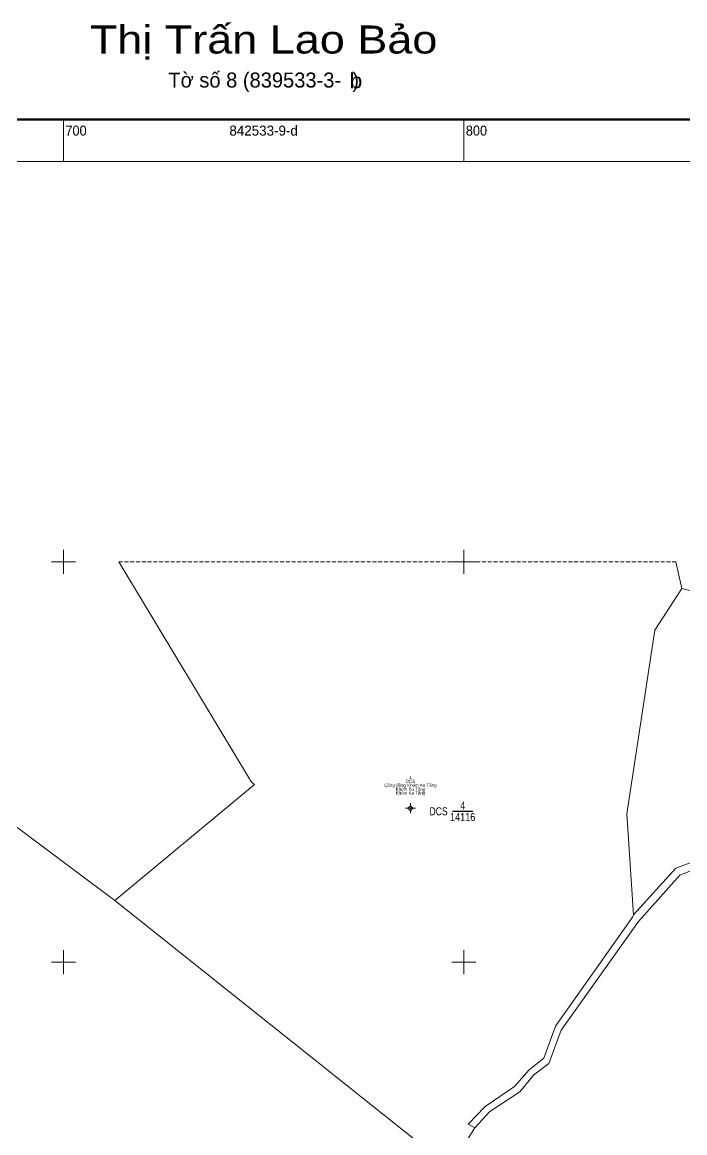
# Model space of a CAD drawing. Header units: metres. Extents: x 535390 to 536118, y 1838364 to 1839147.
# Drawn here: x 535689.7 to 535855.2, y 1838857.4 to 1839134.8 of the extents above; entities that cross this region are included whole.
import ezdxf
from ezdxf.enums import TextEntityAlignment as Align

# ---------------------------------------------------------------- set-up
doc = ezdxf.new("R2010")
doc.units = ezdxf.units.M
doc.header["$LTSCALE"] = 0.32
doc.linetypes.add('MEDIUM_DASHED', pattern=[4.5, 3, -1.5])
for name, color, linetype, lineweight in [('10', 7, 'Continuous', 13), ('11', 7, 'Continuous', 13), ('13', 7, 'Continuous', 25), ('23', 7, 'Continuous', 13), ('25', 7, 'MEDIUM_DASHED', 13), ('40', 7, 'Continuous', 13), ('63', 7, 'Continuous', 13)]:
    doc.layers.add(name, color=color, linetype=linetype, lineweight=lineweight)
doc.layers.add('15', color=7, linetype='Continuous')

msp = doc.modelspace()

# ---------------------------------------------------------------- hatches: boundary and pattern name
at = {"layer": '11'}
msp.add_hatch(color=256, dxfattribs=at).paths.add_polyline_path([(535786.82, 1838938.47, 1), (535786.52, 1838938.47, 1)])

# ---------------------------------------------------------------- linework, layer by layer
at = {"layer": '10'}
for p, q in [((535854.45, 1838993.37), (535852.91, 1839000)), ((535854.45, 1838993.37), (535888.76, 1838984.59)), ((535712.84, 1838915.47), (535747.69, 1838944.41)), ((535796.52, 1838848.78), (535802.78, 1838858.61)), ((535801.11, 1838859.53), (535802.78, 1838858.61))]:
    msp.add_line(p, q, dxfattribs=at)
for points in [[(535747.69, 1838944.41), (535747, 1838945), (535713.83, 1839000)], [(535842.34, 1838911.89), (535840.7, 1838937.11), (535847.74, 1838982.98), (535854.45, 1838993.37)], [(535842.34, 1838911.89), (535852.96, 1838923.51), (535874.96, 1838931.68), (535879.08, 1838932.07), (535891.5, 1838932.99), (535903.16, 1838931.11), (535911.22, 1838927.59), (535925.37, 1838926.1), (535933.36, 1838929.15), (535940.74, 1838937.48), (535950.49, 1838947.32), (535958.88, 1838953.8), (535959.84, 1838972.6), (535959.17, 1838983.56)], [(535935.6, 1838927.75), (535926.17, 1838923.88), (535911.03, 1838924.95), (535902.34, 1838928.7), (535890.95, 1838929.88), (535878.6, 1838930.09), (535875.32, 1838929.89), (535861.68, 1838924.88), (535853.93, 1838921.77), (535843.64, 1838910.18), (535824.34, 1838883.01), (535821.26, 1838874.68), (535817.46, 1838871.88), (535813.99, 1838867.61), (535806.53, 1838862.77), (535802.78, 1838858.61)], [(535842.34, 1838911.89), (535842.14, 1838911.29), (535822.93, 1838884.06), (535819.98, 1838876.09), (535816.28, 1838873.15), (535812.66, 1838868.95), (535805.33, 1838863.98), (535801.11, 1838859.53)]]:
    msp.add_lwpolyline(points, dxfattribs=at)
at = {"layer": '11'}
for p, q in [((535786.67, 1838939.72), (535786.67, 1838939.1)), ((535786.05, 1838938.47), (535785.42, 1838938.47)), ((535786.67, 1838937.84), (535786.67, 1838937.22)), ((535787.92, 1838938.47), (535787.3, 1838938.47))]:
    msp.add_line(p, q, dxfattribs=at)
msp.add_lwpolyline([(535786.67, 1838939.1), (535786.05, 1838938.47), (535786.67, 1838937.84), (535787.3, 1838938.47)], close=True, dxfattribs=at)
msp.add_circle((535786.67, 1838938.47), 0.15, dxfattribs=at)
at = {"layer": '13'}
msp.add_line((535797.19, 1838937.72), (535802.27, 1838937.72), dxfattribs=at)
at = {"layer": '23'}
msp.add_line((535801.11, 1838859.53), (535802.78, 1838858.61), dxfattribs=at)
for points in [[(535842.34, 1838911.89), (535852.96, 1838923.51), (535874.96, 1838931.68), (535879.08, 1838932.07), (535891.5, 1838932.99), (535903.16, 1838931.11), (535911.22, 1838927.59), (535925.37, 1838926.1), (535933.36, 1838929.15), (535940.74, 1838937.48), (535950.49, 1838947.32), (535958.88, 1838953.8), (535959.84, 1838972.6), (535959.17, 1838983.56)], [(535935.6, 1838927.75), (535926.17, 1838923.88), (535911.03, 1838924.95), (535902.34, 1838928.7), (535890.95, 1838929.88), (535878.6, 1838930.09), (535875.32, 1838929.89), (535861.68, 1838924.88), (535853.93, 1838921.77), (535843.64, 1838910.18), (535824.34, 1838883.01), (535821.26, 1838874.68), (535817.46, 1838871.88), (535813.99, 1838867.61), (535806.53, 1838862.77), (535802.78, 1838858.61)], [(535842.34, 1838911.89), (535842.14, 1838911.29), (535822.93, 1838884.06), (535819.98, 1838876.09), (535816.28, 1838873.15), (535812.66, 1838868.95), (535805.33, 1838863.98), (535801.11, 1838859.53)]]:
    msp.add_lwpolyline(points, dxfattribs=at)
at = {"layer": '25'}
msp.add_line((535713.83, 1839000), (535852.91, 1839000), dxfattribs=at)
at = {"layer": '40'}
msp.add_lwpolyline([(535465.66, 1839100), (535487.88, 1839083.41), (535599.61, 1839000), (535662.9, 1838952.75), (535712.84, 1838915.47), (535796.52, 1838848.78), (535865.13, 1838794.09), (535957.21, 1838715.23), (536064.43, 1838626.88), (536070.49, 1838606.12), (536068.87, 1838592.91), (536075.52, 1838575.98), (536076.74, 1838560.25), (536083.35, 1838548.94), (536086.27, 1838532.2), (536091.24, 1838521.12), (536090.22, 1838510.97), (536086.3, 1838499.64), (536067.18, 1838468.1), (536082.12, 1838462.29), (536100, 1838451.99)], dxfattribs=at)
at = {"layer": '63'}
for p, q in [((535700, 1839100), (535700, 1839110.5)), ((535800, 1839100), (535800, 1839110.5)), ((535700, 1838997), (535700, 1839003)), ((535800, 1838997), (535800, 1839003)), ((535697, 1839000), (535703, 1839000)), ((535797, 1839000), (535803, 1839000)), ((535700, 1838897), (535700, 1838903)), ((535800, 1838897), (535800, 1838903)), ((535697, 1838900), (535703, 1838900)), ((535797, 1838900), (535803, 1838900))]:
    msp.add_line(p, q, dxfattribs=at)
at = {"layer": '63', "lineweight": 158}
msp.add_lwpolyline([(535389.5, 1839110.5), (536110.5, 1839110.5), (536110.5, 1838389.5), (535389.5, 1838389.5)], close=True, dxfattribs=at)
at = {"layer": '63'}
msp.add_lwpolyline([(535400, 1839100), (536100, 1839100), (536100, 1838400), (535400, 1838400)], close=True, dxfattribs=at)

# ---------------------------------------------------------------- texts
at = {"layer": '13', "width": 0.8}
msp.add_text('DCS ', height=2, dxfattribs=at).set_placement((535796.55, 1838936.72), align=Align.RIGHT)
at = {"layer": '13'}
for s, width, p in [('4', 0.8, (535799.73, 1838938.16)), ('14116', 0.85, (535799.715, 1838935.28))]:
    msp.add_text(s, height=2, dxfattribs=dict(at, width=width)).set_placement(p, align=Align.CENTER)
at = {"layer": '15'}
for s, p in [('Cộng đồng Khóm Ka Tăng', (535786.68, 1838943.83)), ('DCS', (535786.68, 1838944.79)), ('Khóm Ka Tăng', (535786.68, 1838942.87)), ('Khóm Ka Tăng', (535786.68, 1838941.91))]:
    msp.add_text(s, height=0.8, dxfattribs=at).set_placement(p, align=Align.CENTER)
at = {"layer": '15', "width": 0.9}
msp.add_text('4', height=0.8, dxfattribs=at).set_placement((535786.68, 1838945.75), align=Align.CENTER)
at = {"layer": '63'}
for s, height, width, p in [('Thị Trấn Lao Bảo', 7, 1.2, (535749.995, 1839127)), ('b', 3.75, 1.15, (535773.055, 1839118.34))]:
    msp.add_text(s, height=height, dxfattribs=dict(at, width=width)).set_placement(p, align=Align.CENTER)
for s, height, p in [('Tờ số 8 (839533-3-  )', 3.75, (535750.005, 1839118.5)), ('842533-9-d', 2.5, (535750, 1839106.5))]:
    msp.add_text(s, height=height, dxfattribs=at).set_placement(p, align=Align.CENTER)
at = {"layer": '63', "width": 0.95}
for s, p in [('700', (535700.5, 1839106.5)), ('800', (535800.5, 1839106.5))]:
    msp.add_text(s, height=2.5, dxfattribs=at).set_placement(p)

doc.saveas('drawing.dxf')
